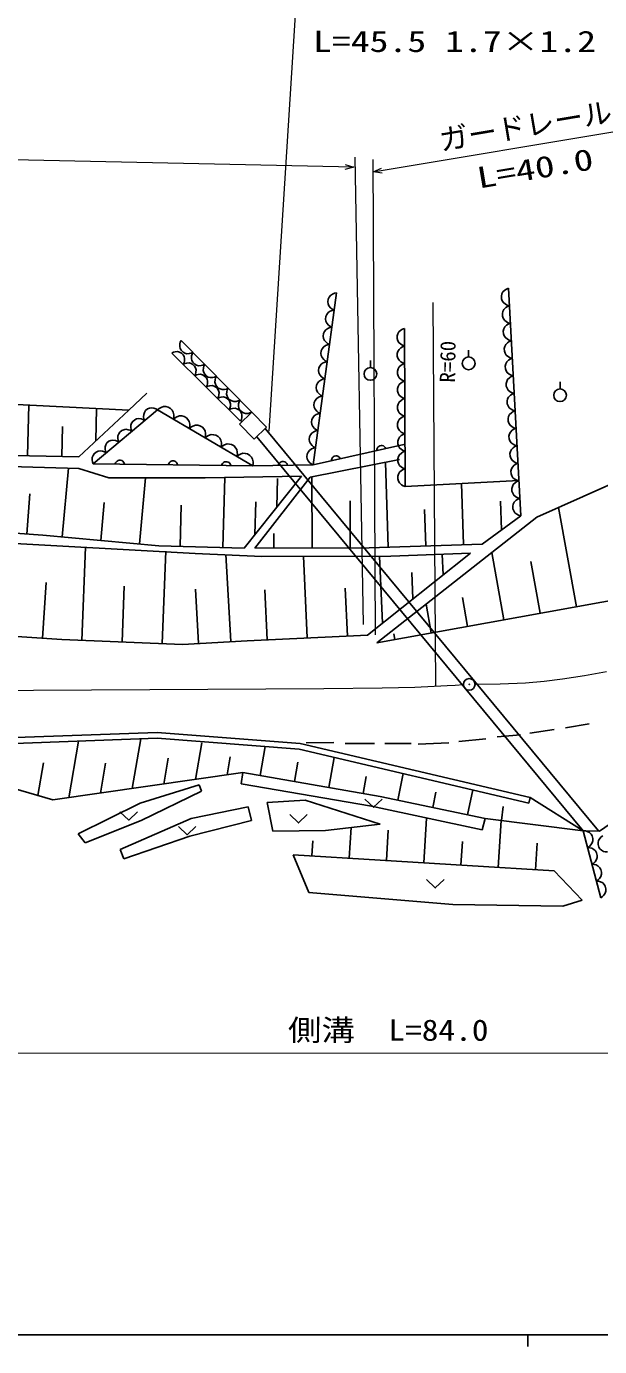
# Model space of a CAD drawing. Units: millimetres, scale not verified. Extents: x 40000 to 680000, y 20000 to 380000.
# Drawn here: x 224916 to 274162, y 204000 to 317510 of the extents above; entities that cross this region are included whole.
import ezdxf
from ezdxf.enums import TextEntityAlignment as Align

# ---------------------------------------------------------------- set-up
doc = ezdxf.new("R2010")
doc.units = ezdxf.units.MM
doc.header["$LTSCALE"] = 1000
doc.linetypes.add('CHAIN', pattern=[18.5, 12, -1.5, 3.5, -1.5])
for name, color, linetype, lineweight in [('M-BGD', 7, 'Continuous', 25), ('M-BMK', 2, 'CHAIN', 13), ('M-BMK-SRVR', 3, 'Continuous', 25), ('M-STR-HTXT', 7, 'Continuous', 13), ('M-TTL-BAND', 7, 'Continuous', 25)]:
    doc.layers.add(name, color=color, linetype=linetype, lineweight=lineweight)
doc.styles.add('ＭＳ ゴシック', font='')
doc.styles.get('ＭＳ ゴシック').set_extended_font_data('MS Gothic')

msp = doc.modelspace()

# ---------------------------------------------------------------- linework, layer by layer
at = {"layer": 'M-BGD'}
for p, q in [((251552, 294602), (249556, 279804)), ((266326, 294997), (267384, 275431)), ((257407, 291539), (257469, 277963)), ((238219, 290518), (244273, 284354)), ((262911, 289096), (262912, 289686)), ((243317, 283575), (237404, 289421)), ((254473, 288186), (254473, 288777)), ((270771, 286356), (270771, 286947)), ((219902, 285225), (233704, 284523)), ((225023, 280595), (225128, 284960)), ((233704, 284523), (235250, 285968)), ((233704, 284523), (229418, 280488)), ((236178, 284543), (230657, 279913)), ((230883, 281867), (230950, 284663)), ((244361, 279718), (236178, 284543)), ((244273, 284354), (243212, 283323)), ((245548, 283043), (244273, 284354)), ((227953, 280524), (228015, 283096)), ((243212, 283323), (244487, 282012)), ((244487, 282012), (245548, 283043)), ((245434, 282933), (274082, 248332)), ((244715, 282234), (272765, 248354)), ((257353, 281573), (249556, 279804)), ((229418, 280488), (214768, 280842)), ((222485, 279693), (229411, 279492)), ((227989, 273613), (228522, 279520)), ((229411, 279492), (232002, 278694)), ((244361, 279718), (230657, 279913)), ((249556, 279804), (244361, 279718)), ((256969, 280267), (249295, 278744)), ((255996, 272740), (255756, 280026)), ((232002, 278694), (240281, 278691)), ((234632, 273012), (235145, 278693)), ((240281, 278691), (248553, 278838)), ((241787, 272711), (241952, 278721)), ((248553, 278838), (243618, 272661)), ((249295, 278744), (244531, 272644)), ((246430, 276181), (246498, 278653)), ((249455, 272665), (249428, 278771)), ((267220, 278460), (257469, 277963)), ((262468, 272954), (262295, 278209)), ((277241, 279112), (268775, 275306)), ((224962, 273863), (225216, 277317)), ((231311, 273312), (231605, 276578)), ((238124, 272812), (238222, 276340)), ((244555, 273834), (244633, 276646)), ((252737, 272680), (252719, 276725)), ((259232, 272847), (259129, 275965)), ((265735, 274219), (265654, 276684)), ((272184, 267616), (270645, 276147)), ((268775, 275306), (255016, 264518)), ((264086, 273007), (267384, 275431)), ((226328, 273763), (215404, 274563)), ((236293, 272862), (226328, 273763)), ((246173, 272651), (246167, 273901)), ((218653, 273346), (239407, 272178)), ((229680, 264720), (229997, 272745)), ((243618, 272661), (236293, 272862)), ((244531, 272644), (254378, 272687)), ((254378, 272687), (264086, 273007)), ((236587, 264446), (236901, 272380)), ((239407, 272178), (245146, 271943)), ((242490, 264616), (242063, 272107)), ((245146, 271943), (256241, 271969)), ((249048, 264934), (248724, 271951)), ((263076, 272228), (254214, 265173)), ((255518, 266211), (255252, 271966)), ((256241, 271969), (263076, 272228)), ((260734, 270363), (260651, 272147)), ((265941, 266490), (264899, 272267)), ((269063, 267053), (268259, 271510)), ((258126, 268287), (258020, 270571)), ((226287, 264897), (226604, 269707)), ((233133, 264583), (233323, 269371)), ((239706, 264457), (239439, 269136)), ((245604, 264775), (245406, 269076)), ((252492, 265093), (252302, 269213)), ((255016, 264518), (279988, 269024)), ((262820, 265926), (262373, 268402)), ((259698, 265363), (259251, 267839)), ((227953, 264788), (214629, 265664)), ((238314, 264378), (227953, 264788)), ((243882, 264696), (238314, 264378)), ((254214, 265173), (243882, 264696)), ((256577, 264800), (256487, 265295)), ((219197, 256190), (236153, 256809)), ((236153, 256809), (248425, 255863)), ((265350, 256438), (267377, 256591)), ((268175, 256744), (270264, 257051)), ((271247, 257204), (273274, 257541)), ((274161, 248331), (286541, 256839)), ((211853, 255517), (227186, 250998)), ((219212, 255691), (236143, 256308)), ((228548, 251194), (229398, 256062)), ((233994, 251979), (234741, 256257)), ((236143, 256308), (248348, 255367)), ((239440, 252764), (239990, 255911)), ((244999, 253095), (245435, 255592)), ((248425, 255863), (268194, 251224)), ((248951, 255921), (251316, 255951)), ((252298, 255859), (254816, 255858)), ((255707, 255858), (257980, 255857)), ((258563, 255795), (261204, 255917)), ((262064, 256040), (264398, 256254)), ((236717, 252372), (237108, 254605)), ((242164, 253157), (242433, 254699)), ((248348, 255367), (268080, 250737)), ((250894, 252066), (251348, 254663)), ((225884, 251382), (226376, 254199)), ((227186, 250998), (243525, 253353)), ((231271, 251587), (231719, 254152)), ((243525, 253353), (243363, 252377)), ((243525, 253353), (255315, 251293)), ((247946, 252581), (248237, 254241)), ((256818, 250977), (257300, 253267)), ((234698, 250715), (239752, 252301)), ((239752, 252301), (239968, 251760)), ((243363, 252377), (254568, 250453)), ((253842, 251551), (254096, 253007)), ((239968, 251760), (234770, 249235)), ((245604, 250776), (248859, 250988)), ((248859, 250988), (255315, 248905)), ((255315, 251293), (264329, 249395)), ((259822, 250344), (260103, 251677)), ((262827, 249711), (263280, 251864)), ((268080, 250737), (268194, 251224)), ((272765, 248354), (268194, 251224)), ((229355, 248082), (234698, 250715)), ((239065, 249414), (243974, 250423)), ((243974, 250423), (244262, 249232)), ((246083, 248321), (245604, 250776)), ((254568, 250453), (264066, 248422)), ((265735, 249221), (265883, 250426)), ((234770, 249235), (229969, 247324)), ((232964, 246745), (239065, 249414)), ((244262, 249232), (238956, 247898)), ((255315, 248905), (250619, 248373)), ((252646, 245994), (252809, 248621)), ((259049, 245595), (259289, 249443)), ((264066, 248422), (264329, 249395)), ((264329, 249395), (272765, 248354)), ((265452, 245197), (265703, 249225)), ((229355, 248082), (229969, 247324)), ((238956, 247898), (233289, 245951)), ((250619, 248373), (246083, 248321)), ((249444, 246193), (249525, 247494)), ((255847, 245794), (256009, 248391)), ((274265, 242589), (272765, 248354)), ((272765, 248354), (274161, 248331)), ((232964, 246745), (233289, 245951)), ((262251, 245396), (262376, 247417)), ((268654, 244997), (268797, 247298)), ((247843, 246293), (270255, 244898)), ((249176, 243037), (247843, 246293)), ((270255, 244898), (272655, 242389)), ((261556, 242019), (249176, 243037)), ((271001, 241856), (261556, 242019)), ((272655, 242389), (271001, 241856))]:
    msp.add_line(p, q, dxfattribs=at)
for points in [[(251552, 294602), (251374, 294570), (251218, 294500), (251036, 294378), (250925, 294227), (250846, 294061), (250815, 293831), (250847, 293650), (250914, 293475), (251057, 293309), (251190, 293205), (251352, 293122)], [(266326, 294997), (266156, 294931), (266014, 294833), (265856, 294677), (265775, 294506), (265728, 294327), (265741, 294093), (265807, 293919), (265906, 293759), (266079, 293621), (266231, 293542), (266407, 293492)], [(251352, 293122), (251174, 293090), (251018, 293020), (250836, 292898), (250725, 292747), (250646, 292581), (250615, 292352), (250647, 292170), (250714, 291995), (250858, 291829), (250990, 291725), (251153, 291643)], [(266407, 293492), (266237, 293426), (266095, 293328), (265938, 293172), (265856, 293001), (265810, 292821), (265822, 292588), (265888, 292414), (265987, 292254), (266161, 292116), (266312, 292037), (266489, 291987)], [(266489, 291987), (266319, 291921), (266177, 291822), (266019, 291667), (265938, 291496), (265891, 291316), (265904, 291083), (265970, 290909), (266069, 290749), (266242, 290611), (266394, 290532), (266570, 290481)], [(251153, 291643), (250975, 291610), (250819, 291541), (250636, 291418), (250526, 291268), (250447, 291101), (250416, 290872), (250448, 290690), (250515, 290516), (250658, 290349), (250791, 290245), (250953, 290163)], [(257407, 291539), (257234, 291482), (257087, 291390), (256922, 291243), (256832, 291076), (256776, 290899), (256778, 290665), (256835, 290488), (256926, 290322), (257093, 290176), (257240, 290090), (257414, 290031)], [(238390, 288447), (238465, 288596), (238501, 288751), (238512, 288954), (238462, 289121), (238383, 289272), (238230, 289423), (238078, 289501), (237911, 289549), (237708, 289535), (237556, 289495), (237404, 289421)], [(238219, 290518), (238139, 290364), (238099, 290204), (238085, 289993), (238134, 289819), (238214, 289660), (238370, 289501), (238528, 289418), (238700, 289366), (238912, 289377), (239070, 289416), (239228, 289491)], [(239228, 289491), (239148, 289336), (239108, 289176), (239094, 288965), (239143, 288792), (239223, 288633), (239379, 288474), (239537, 288391), (239709, 288338), (239921, 288349), (240079, 288389), (240237, 288464)], [(250953, 290163), (250775, 290130), (250619, 290061), (250437, 289938), (250326, 289788), (250247, 289621), (250216, 289392), (250248, 289211), (250315, 289036), (250458, 288870), (250591, 288765), (250753, 288683)], [(257414, 290031), (257241, 289973), (257094, 289882), (256929, 289734), (256839, 289568), (256783, 289390), (256784, 289156), (256842, 288980), (256933, 288814), (257100, 288668), (257247, 288582), (257421, 288522)], [(266570, 290481), (266400, 290416), (266258, 290317), (266101, 290162), (266019, 289991), (265972, 289811), (265985, 289578), (266051, 289404), (266150, 289244), (266324, 289106), (266475, 289027), (266651, 288976)], [(239375, 287472), (239450, 287622), (239486, 287777), (239497, 287980), (239447, 288146), (239368, 288298), (239215, 288449), (239063, 288526), (238896, 288574), (238693, 288561), (238541, 288521), (238390, 288447)], [(240237, 288464), (240157, 288309), (240117, 288149), (240103, 287938), (240152, 287764), (240232, 287606), (240388, 287446), (240546, 287364), (240718, 287311), (240930, 287322), (241088, 287361), (241246, 287436)], [(250753, 288683), (250576, 288650), (250420, 288581), (250237, 288459), (250127, 288308), (250048, 288141), (250017, 287912), (250049, 287731), (250116, 287556), (250259, 287390), (250392, 287285), (250554, 287203)], [(257421, 288522), (257248, 288465), (257101, 288374), (256936, 288226), (256846, 288059), (256790, 287882), (256791, 287648), (256849, 287471), (256940, 287306), (257107, 287159), (257254, 287073), (257428, 287014)], [(266651, 288976), (266481, 288911), (266340, 288812), (266182, 288657), (266101, 288486), (266054, 288306), (266066, 288073), (266132, 287899), (266232, 287739), (266405, 287601), (266557, 287522), (266733, 287471)], [(240361, 286498), (240436, 286648), (240472, 286802), (240483, 287006), (240433, 287172), (240353, 287324), (240201, 287475), (240048, 287552), (239882, 287600), (239678, 287587), (239527, 287547), (239375, 287472)], [(241246, 287436), (241166, 287282), (241126, 287122), (241112, 286910), (241161, 286737), (241241, 286578), (241397, 286419), (241555, 286336), (241727, 286284), (241939, 286295), (242097, 286334), (242255, 286409)], [(250554, 287203), (250376, 287170), (250220, 287101), (250038, 286979), (249927, 286828), (249848, 286662), (249817, 286432), (249849, 286251), (249916, 286076), (250059, 285910), (250192, 285805), (250354, 285723)], [(266733, 287471), (266563, 287405), (266421, 287307), (266263, 287152), (266182, 286981), (266135, 286801), (266148, 286568), (266214, 286394), (266313, 286233), (266487, 286096), (266638, 286017), (266814, 285966)], [(241346, 285524), (241421, 285674), (241457, 285828), (241468, 286032), (241418, 286198), (241339, 286349), (241186, 286500), (241034, 286578), (240867, 286626), (240664, 286612), (240512, 286572), (240361, 286498)], [(242255, 286409), (242175, 286254), (242135, 286094), (242121, 285883), (242170, 285710), (242250, 285551), (242406, 285392), (242564, 285309), (242736, 285256), (242948, 285267), (243106, 285307), (243264, 285381)], [(257428, 287014), (257255, 286956), (257108, 286865), (256943, 286717), (256853, 286551), (256797, 286373), (256798, 286140), (256856, 285963), (256947, 285797), (257113, 285651), (257261, 285565), (257435, 285505)], [(242331, 284550), (242406, 284699), (242442, 284854), (242453, 285057), (242403, 285224), (242324, 285375), (242171, 285526), (242019, 285604), (241852, 285652), (241649, 285638), (241497, 285598), (241346, 285524)], [(243264, 285381), (243184, 285227), (243144, 285067), (243130, 284856), (243179, 284682), (243259, 284524), (243415, 284364), (243573, 284282), (243745, 284229), (243957, 284240), (244115, 284279), (244273, 284354)], [(250354, 285723), (250177, 285691), (250020, 285621), (249838, 285499), (249727, 285348), (249648, 285182), (249618, 284952), (249650, 284771), (249716, 284596), (249860, 284430), (249993, 284326), (250155, 284243)], [(257435, 285505), (257261, 285448), (257115, 285357), (256950, 285209), (256860, 285042), (256804, 284865), (256805, 284631), (256862, 284454), (256954, 284289), (257120, 284142), (257268, 284056), (257442, 283997)], [(266814, 285966), (266644, 285900), (266502, 285802), (266345, 285646), (266263, 285476), (266217, 285296), (266229, 285063), (266295, 284889), (266394, 284728), (266568, 284591), (266719, 284512), (266896, 284461)], [(235074, 283617), (234926, 283709), (234770, 283761), (234560, 283792), (234383, 283757), (234219, 283689), (234047, 283546), (233952, 283396), (233887, 283228), (233881, 283016), (233908, 282855), (233970, 282691)], [(236178, 284543), (236031, 284635), (235874, 284687), (235664, 284718), (235487, 284683), (235323, 284615), (235152, 284472), (235057, 284322), (234991, 284154), (234985, 283942), (235012, 283781), (235074, 283617)], [(237542, 283739), (237584, 283926), (237580, 284107), (237536, 284335), (237434, 284506), (237304, 284651), (237092, 284776), (236902, 284819), (236704, 284826), (236482, 284754), (236325, 284668), (236178, 284543)], [(238906, 282935), (238947, 283122), (238944, 283303), (238899, 283531), (238798, 283702), (238668, 283847), (238456, 283972), (238266, 284015), (238068, 284022), (237846, 283950), (237689, 283863), (237542, 283739)], [(243317, 283575), (243392, 283725), (243428, 283880), (243439, 284083), (243389, 284249), (243310, 284401), (243157, 284552), (243005, 284629), (242838, 284677), (242634, 284664), (242483, 284624), (242331, 284550)], [(250155, 284243), (249977, 284211), (249821, 284141), (249639, 284019), (249528, 283868), (249449, 283702), (249418, 283473), (249450, 283291), (249517, 283116), (249660, 282950), (249793, 282846), (249955, 282764)], [(257442, 283997), (257268, 283939), (257122, 283848), (256956, 283700), (256867, 283534), (256811, 283356), (256812, 283123), (256869, 282946), (256961, 282780), (257127, 282634), (257275, 282548), (257448, 282488)], [(266896, 284461), (266726, 284395), (266584, 284297), (266426, 284141), (266345, 283971), (266298, 283791), (266311, 283558), (266377, 283384), (266476, 283223), (266649, 283086), (266801, 283007), (266977, 282956)], [(233970, 282691), (233822, 282783), (233665, 282835), (233456, 282867), (233279, 282831), (233114, 282764), (232943, 282620), (232848, 282470), (232782, 282302), (232776, 282090), (232803, 281929), (232866, 281765)], [(240270, 282131), (240311, 282318), (240308, 282499), (240263, 282727), (240162, 282897), (240031, 283043), (239820, 283168), (239630, 283211), (239431, 283218), (239210, 283146), (239053, 283059), (238906, 282935)], [(249955, 282764), (249778, 282731), (249621, 282662), (249439, 282539), (249328, 282389), (249249, 282222), (249218, 281993), (249250, 281811), (249317, 281637), (249461, 281470), (249593, 281366), (249756, 281284)], [(266977, 282956), (266807, 282890), (266665, 282792), (266508, 282636), (266426, 282466), (266379, 282286), (266392, 282053), (266458, 281879), (266557, 281718), (266731, 281580), (266882, 281502), (267059, 281451)], [(232866, 281765), (232718, 281857), (232561, 281909), (232352, 281941), (232175, 281905), (232010, 281838), (231839, 281694), (231744, 281544), (231678, 281376), (231672, 281164), (231699, 281003), (231761, 280839)], [(241634, 281326), (241675, 281513), (241672, 281695), (241627, 281923), (241525, 282093), (241395, 282239), (241184, 282364), (240993, 282407), (240795, 282414), (240574, 282342), (240417, 282255), (240270, 282131)], [(242998, 280522), (243039, 280709), (243035, 280891), (242991, 281119), (242889, 281289), (242759, 281435), (242548, 281560), (242357, 281603), (242159, 281610), (241938, 281538), (241781, 281451), (241634, 281326)], [(257448, 282488), (257275, 282431), (257129, 282340), (256963, 282192), (256874, 282026), (256818, 281848), (256819, 281614), (256876, 281437), (256968, 281272), (257134, 281125), (257282, 281039), (257455, 280980)], [(231761, 280839), (231613, 280931), (231457, 280983), (231247, 281015), (231070, 280979), (230906, 280912), (230735, 280768), (230640, 280618), (230574, 280450), (230568, 280238), (230595, 280077), (230657, 279913)], [(244361, 279718), (244403, 279905), (244399, 280086), (244355, 280315), (244253, 280485), (244123, 280631), (243912, 280755), (243721, 280799), (243523, 280805), (243301, 280734), (243145, 280647), (242998, 280522)], [(249756, 281284), (249578, 281251), (249422, 281182), (249239, 281059), (249129, 280909), (249050, 280742), (249019, 280513), (249051, 280332), (249118, 280157), (249261, 279991), (249394, 279886), (249556, 279804)], [(251115, 280158), (251126, 280254), (251155, 280341), (251210, 280444), (251285, 280510), (251371, 280558), (251492, 280586), (251590, 280579), (251686, 280552), (251782, 280483), (251846, 280418), (251895, 280335)], [(255013, 281042), (255024, 281139), (255054, 281226), (255108, 281328), (255184, 281395), (255269, 281443), (255390, 281470), (255488, 281464), (255584, 281436), (255680, 281368), (255744, 281302), (255794, 281219)], [(257455, 280980), (257282, 280922), (257135, 280831), (256970, 280683), (256880, 280517), (256825, 280340), (256826, 280106), (256883, 279929), (256974, 279763), (257141, 279617), (257288, 279531), (257462, 279471)], [(267059, 281451), (266889, 281385), (266747, 281287), (266589, 281131), (266508, 280961), (266461, 280781), (266473, 280548), (266539, 280374), (266639, 280213), (266812, 280075), (266964, 279997), (267140, 279946)], [(232541, 279886), (232574, 279978), (232623, 280055), (232701, 280142), (232789, 280189), (232884, 280215), (233008, 280214), (233101, 280184), (233189, 280135), (233265, 280046), (233312, 279967), (233341, 279875)], [(237109, 279821), (237143, 279913), (237192, 279990), (237269, 280077), (237358, 280124), (237452, 280151), (237576, 280149), (237670, 280119), (237757, 280070), (237834, 279981), (237880, 279902), (237909, 279810)], [(241677, 279756), (241711, 279848), (241760, 279925), (241837, 280012), (241926, 280059), (242020, 280086), (242144, 280084), (242238, 280054), (242325, 280005), (242402, 279916), (242449, 279837), (242477, 279745)], [(246559, 279754), (246589, 279847), (246636, 279926), (246711, 280015), (246798, 280064), (246891, 280094), (247015, 280096), (247110, 280070), (247198, 280023), (247278, 279936), (247327, 279859), (247359, 279768)], [(257462, 279471), (257289, 279414), (257142, 279323), (256977, 279175), (256887, 279009), (256832, 278831), (256833, 278597), (256890, 278420), (256981, 278255), (257148, 278108), (257295, 278022), (257469, 277963)], [(267140, 279946), (266970, 279880), (266828, 279782), (266670, 279626), (266589, 279456), (266542, 279276), (266555, 279043), (266621, 278869), (266720, 278708), (266894, 278570), (267045, 278492), (267221, 278441)], [(267221, 278441), (267051, 278375), (266909, 278277), (266752, 278121), (266671, 277951), (266624, 277771), (266636, 277537), (266702, 277364), (266802, 277203), (266975, 277065), (267126, 276987), (267303, 276936)], [(267303, 276936), (267133, 276870), (266991, 276772), (266833, 276616), (266752, 276446), (266705, 276266), (266718, 276032), (266784, 275859), (266883, 275698), (267056, 275560), (267208, 275482), (267384, 275431)], [(253979, 251076), (254728, 250367), (255479, 251075)], [(232956, 249975), (233706, 249266), (234456, 249974)], [(247552, 249742), (248302, 249033), (249052, 249742)], [(237973, 248719), (238723, 248010), (239473, 248718)], [(273140, 246913), (273292, 247010), (273410, 247133), (273532, 247315), (273577, 247496), (273587, 247679), (273529, 247903), (273431, 248058), (273303, 248194), (273108, 248293), (272946, 248340), (272765, 248354)], [(274445, 247919), (274300, 247820), (274188, 247698), (274074, 247518), (274034, 247341), (274029, 247163), (274091, 246947), (274190, 246799), (274317, 246669), (274509, 246578), (274668, 246537), (274844, 246527)], [(273515, 245472), (273667, 245569), (273785, 245692), (273907, 245874), (273952, 246055), (273962, 246238), (273904, 246461), (273806, 246617), (273678, 246753), (273483, 246852), (273321, 246898), (273140, 246913)], [(273890, 244030), (274042, 244127), (274160, 244250), (274282, 244432), (274327, 244613), (274337, 244797), (274279, 245020), (274181, 245175), (274053, 245311), (273858, 245411), (273696, 245457), (273515, 245472)], [(259296, 244151), (260046, 243442), (260796, 244150)], [(274265, 242589), (274417, 242686), (274535, 242809), (274657, 242991), (274702, 243172), (274712, 243355), (274654, 243579), (274556, 243734), (274428, 243870), (274233, 243969), (274071, 244016), (273890, 244030)]]:
    msp.add_lwpolyline(points, dxfattribs=at)
for centre in [(262911, 288539), (254473, 287629), (270771, 285800)]:
    msp.add_circle(centre, 548, dxfattribs=at)
at = {"layer": 'M-BMK'}
for points in [[(263464, 260957), (265633, 260984), (267808, 261071), (269398, 261206), (270983, 261401), (272869, 261695), (274757, 262052)], [(220526, 260403), (225525, 260452), (230513, 260472), (235511, 260495), (240498, 260530), (245495, 260564), (250483, 260595), (255482, 260639), (258280, 260706), (261072, 260834), (261768, 260875), (262464, 260918)]]:
    msp.add_lwpolyline(points, dxfattribs=at)
at = {"layer": 'M-BMK-SRVR'}
for radius in [498, 15]:
    msp.add_circle((262964, 260939), radius, dxfattribs=at)
at = {"layer": 'M-STR-HTXT'}
for p, q in [((248010, 318514), (245757, 282697)), ((254719, 304994), (280574, 309342)), ((253035, 305400), (218779, 306134)), ((253889, 266085), (253161, 306255)), ((254915, 265188), (254714, 306074)), ((260107, 260782), (259875, 293773)), ((210785, 229262), (292346, 229236))]:
    msp.add_line(p, q, dxfattribs=at)
for points in [[(252290, 305632), (253035, 305400), (252280, 305202)], [(255495, 304905), (254719, 304994), (255423, 305329)]]:
    msp.add_lwpolyline(points, dxfattribs=at)
at = {"layer": 'M-TTL-BAND'}
for p, q in [((40000, 205000), (579000, 205000)), ((268000, 205000), (268000, 204000))]:
    msp.add_line(p, q, dxfattribs=at)

# ---------------------------------------------------------------- texts
at = {"layer": 'M-STR-HTXT', "style": 'ＭＳ ゴシック'}
for s, rotation, width, p in [('L=45.5 1.7×1.2', 359.981, 1.3, (249541, 314763)), ('L=40.0', 9.581, 1.35, (263879, 303021)), ('側溝\u3000L=84.0', 359.981, 1.15, (247389, 229750))]:
    msp.add_text(s, height=1833, rotation=rotation, dxfattribs=dict(at, width=width)).set_placement(p, align=Align.BOTTOM_LEFT)
for s, height, rotation, p in [('ガードレール', 1833, 9.581, (260644, 306269)), ('R=60', 1320, 89.281, (262147, 286872))]:
    msp.add_text(s, height=height, rotation=rotation, dxfattribs=at).set_placement(p, align=Align.BOTTOM_LEFT)

doc.saveas('drawing.dxf')
